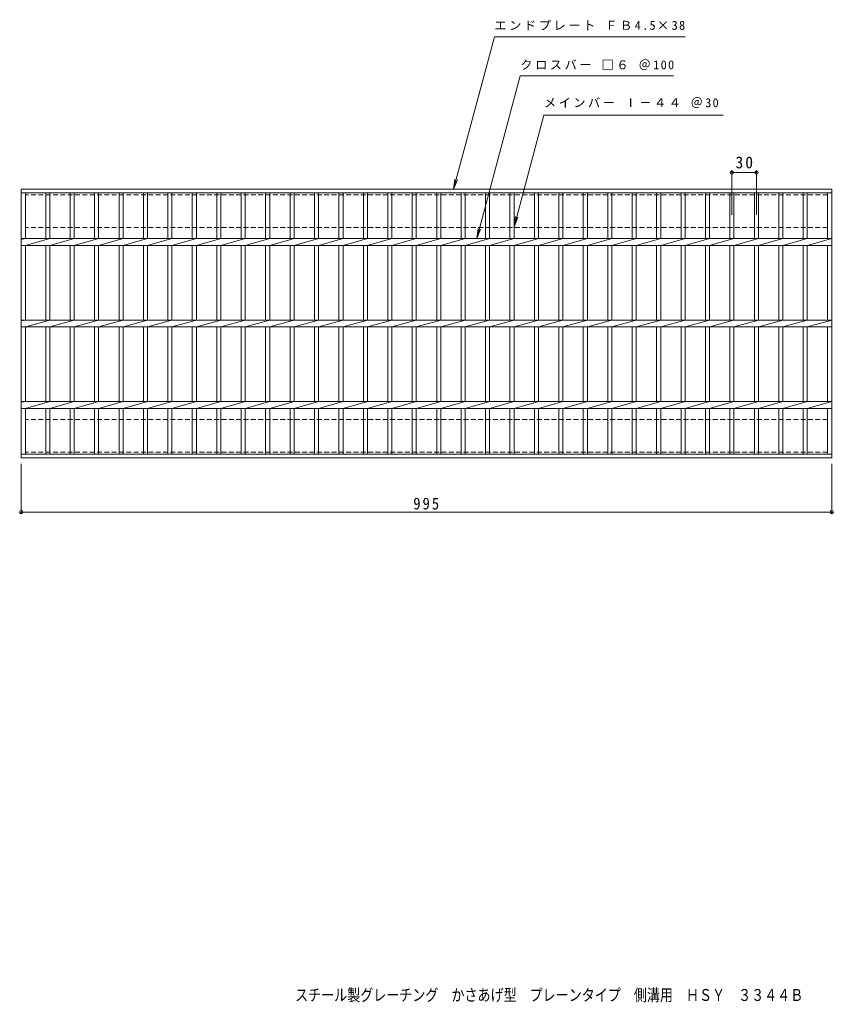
# Model space of a CAD drawing. Units: millimetres, scale not verified. Extents: x -765 to 860, y -678 to 528.
# Drawn here: x -765 to 234, y -678 to 528 of the extents above; entities that cross this region are included whole.
import ezdxf
from ezdxf.enums import TextEntityAlignment as Align

# ---------------------------------------------------------------- set-up
doc = ezdxf.new("R2010")
doc.units = ezdxf.units.MM
doc.header["$LTSCALE"] = 5
doc.header["$PDMODE"] = 32
doc.header["$PDSIZE"] = 4
doc.linetypes.add('DASHED1', pattern=[1.8, 1.2, -0.6])
for name, color, linetype, lineweight in [('A-1_ピット', 2, 'Continuous', 9), ('A-2_蓋', 3, 'Continuous', 9), ('A-4_寸法', 7, 'Continuous', 9), ('F-4_F-4ﾚｲﾔ', 2, 'Continuous', 9)]:
    doc.layers.add(name, color=color, linetype=linetype, lineweight=lineweight)
doc.styles.add('ＭＳ ゴシック', font='')
doc.styles.get('ＭＳ ゴシック').set_extended_font_data('MS Gothic')

msp = doc.modelspace()

# ---------------------------------------------------------------- linework, layer by layer
at = {"layer": 'A-1_ピット', "linetype": 'DASHED1'}
for p, q in [((226.506, 313.156), (-758.494, 313.156)), ((-758.494, 313.156), (-758.494, 273.156)), ((226.506, 313.156), (226.506, 273.156)), ((226.506, 273.156), (-758.494, 273.156)), ((226.506, 37.156), (-758.494, 37.156)), ((-758.494, -2.844), (-758.494, 37.156)), ((226.506, -2.844), (226.506, 37.156)), ((226.506, -2.844), (-758.494, -2.844))]:
    msp.add_line(p, q, dxfattribs=at)
at = {"layer": 'A-2_蓋'}
for p, q in [((-763.494, 320.156), (231.506, 320.156)), ((-763.494, 320.156), (-763.494, -9.844)), ((-763.494, 315.656), (231.506, 315.656)), ((-758.494, 259.396), (-758.494, 315.656)), ((-733.494, 315.656), (-733.494, 259.396)), ((-728.494, 315.656), (-728.494, 259.396)), ((-703.494, 315.656), (-703.494, 259.396)), ((-698.494, 315.656), (-698.494, 259.396)), ((-673.494, 315.656), (-673.494, 259.396)), ((-668.494, 315.656), (-668.494, 259.396)), ((-643.493, 315.656), (-643.493, 259.396)), ((-638.494, 315.656), (-638.494, 259.396)), ((-613.494, 315.656), (-613.494, 259.396)), ((-608.494, 315.656), (-608.494, 259.396)), ((-583.494, 315.656), (-583.494, 259.396)), ((-578.494, 315.656), (-578.494, 259.396)), ((-553.494, 315.656), (-553.494, 259.396)), ((-548.494, 315.656), (-548.494, 259.396)), ((-523.494, 315.656), (-523.494, 259.396)), ((-518.494, 315.656), (-518.494, 259.396)), ((-493.494, 315.656), (-493.494, 259.396)), ((-488.494, 315.656), (-488.494, 259.396)), ((-463.494, 315.656), (-463.494, 259.396)), ((-458.494, 315.656), (-458.494, 259.396)), ((-433.494, 315.656), (-433.494, 259.396)), ((-428.494, 315.656), (-428.494, 259.396)), ((-403.494, 315.656), (-403.494, 259.396)), ((-398.494, 315.656), (-398.494, 259.396)), ((-373.494, 315.656), (-373.494, 259.396)), ((-368.494, 315.656), (-368.494, 259.396)), ((-343.494, 315.656), (-343.494, 259.396)), ((-338.494, 315.656), (-338.494, 259.396)), ((-313.494, 315.656), (-313.494, 259.396)), ((-308.494, 315.656), (-308.494, 259.396)), ((-283.494, 315.656), (-283.494, 259.396)), ((-278.494, 315.656), (-278.494, 259.396)), ((-253.493, 315.656), (-253.493, 259.396)), ((-248.494, 315.656), (-248.494, 259.396)), ((-223.493, 315.656), (-223.493, 259.396)), ((-218.494, 315.656), (-218.494, 259.396)), ((-193.492, 315.656), (-193.492, 259.396)), ((-188.493, 315.656), (-188.493, 259.396)), ((-163.492, 315.656), (-163.492, 259.396)), ((-158.492, 315.656), (-158.492, 259.396)), ((-133.491, 315.656), (-133.491, 259.396)), ((-128.492, 315.656), (-128.492, 259.396)), ((-103.49, 315.656), (-103.49, 259.396)), ((-98.491, 315.656), (-98.491, 259.396)), ((-73.49, 315.656), (-73.49, 259.396)), ((-68.491, 315.656), (-68.491, 259.396)), ((-43.489, 315.656), (-43.489, 259.396)), ((-38.49, 315.656), (-38.49, 259.396)), ((-13.489, 315.656), (-13.489, 259.396)), ((-8.489, 315.656), (-8.489, 259.396)), ((16.512, 315.656), (16.512, 259.396)), ((21.511, 315.656), (21.511, 259.396)), ((46.513, 315.656), (46.513, 259.396)), ((51.512, 315.656), (51.512, 259.396)), ((76.513, 315.656), (76.513, 259.396)), ((81.512, 315.656), (81.512, 259.396)), ((106.514, 315.656), (106.514, 259.396)), ((111.513, 315.656), (111.513, 259.396)), ((136.514, 315.656), (136.514, 259.396)), ((141.514, 315.656), (141.514, 259.396)), ((166.515, 315.656), (166.515, 259.396)), ((171.514, 315.656), (171.514, 259.396)), ((196.515, 315.656), (196.515, 259.396)), ((201.515, 315.656), (201.515, 259.396)), ((226.506, 315.656), (226.506, 259.396)), ((231.506, -9.844), (231.506, 320.156)), ((-758.494, 259.396), (-763.494, 258.396)), ((-763.494, 259.396), (231.506, 259.396)), ((-728.494, 259.396), (-758.494, 250.917)), ((-698.494, 259.396), (-728.494, 250.917)), ((-668.494, 259.396), (-698.494, 250.917)), ((-638.494, 259.396), (-668.494, 250.917)), ((-608.494, 259.396), (-638.494, 250.917)), ((-578.494, 259.396), (-608.494, 250.917)), ((-548.494, 259.396), (-578.494, 250.917)), ((-518.494, 259.396), (-548.494, 250.917)), ((-488.494, 259.396), (-518.494, 250.917)), ((-458.494, 259.396), (-488.494, 250.917)), ((-428.494, 259.396), (-458.494, 250.917)), ((-398.494, 259.396), (-428.494, 250.917)), ((-368.494, 259.396), (-398.494, 250.917)), ((-338.494, 259.396), (-368.494, 250.917)), ((-308.494, 259.396), (-338.494, 250.917)), ((-278.494, 259.396), (-308.494, 250.917)), ((-248.494, 259.396), (-278.494, 250.917)), ((-218.494, 259.396), (-248.493, 250.917)), ((-188.493, 259.396), (-218.493, 250.917)), ((-188.494, 250.917), (-158.494, 259.396)), ((-158.494, 250.917), (-128.494, 259.396)), ((-128.493, 250.917), (-98.493, 259.396)), ((-98.492, 250.917), (-68.492, 259.396)), ((-68.492, 250.917), (-38.492, 259.396)), ((-38.491, 250.917), (-8.491, 259.396)), ((-8.491, 250.917), (21.509, 259.396)), ((21.51, 250.917), (51.51, 259.396)), ((51.511, 250.917), (81.511, 259.396)), ((81.511, 250.917), (111.511, 259.396)), ((111.512, 250.917), (141.512, 259.396)), ((141.512, 250.917), (171.512, 259.396)), ((171.513, 250.917), (201.513, 259.396)), ((201.514, 250.917), (231.514, 259.396)), ((-763.494, 250.917), (231.506, 250.917)), ((-758.494, 159.396), (-758.494, 250.917)), ((-733.494, 250.917), (-733.494, 159.396)), ((-728.494, 250.917), (-728.494, 159.396)), ((-703.494, 250.917), (-703.494, 159.396)), ((-698.494, 250.917), (-698.494, 159.396)), ((-673.494, 250.917), (-673.494, 159.396)), ((-668.494, 250.917), (-668.494, 159.396)), ((-643.493, 250.917), (-643.493, 159.396)), ((-638.494, 250.917), (-638.494, 159.396)), ((-613.494, 250.917), (-613.494, 159.396)), ((-608.494, 250.917), (-608.494, 159.396)), ((-583.494, 250.917), (-583.494, 159.396)), ((-578.494, 250.917), (-578.494, 159.396)), ((-553.494, 250.917), (-553.494, 159.396)), ((-548.494, 250.917), (-548.494, 159.396)), ((-523.494, 250.917), (-523.494, 159.396)), ((-518.494, 250.917), (-518.494, 159.396)), ((-493.494, 250.917), (-493.494, 159.396)), ((-488.494, 250.917), (-488.494, 159.396)), ((-463.494, 250.917), (-463.494, 159.396)), ((-458.494, 250.917), (-458.494, 159.396)), ((-433.494, 250.917), (-433.494, 159.396)), ((-428.494, 250.917), (-428.494, 159.396)), ((-403.494, 250.917), (-403.494, 159.396)), ((-398.494, 250.917), (-398.494, 159.396)), ((-373.494, 250.917), (-373.494, 159.396)), ((-368.494, 250.917), (-368.494, 159.396)), ((-343.494, 250.917), (-343.494, 159.396)), ((-338.494, 250.917), (-338.494, 159.396)), ((-313.494, 250.917), (-313.494, 159.396)), ((-308.494, 250.917), (-308.494, 159.396)), ((-283.494, 250.917), (-283.494, 159.396)), ((-278.494, 250.917), (-278.494, 159.396)), ((-253.493, 250.917), (-253.493, 159.396)), ((-248.494, 250.917), (-248.494, 159.396)), ((-223.493, 250.917), (-223.493, 159.396)), ((-218.494, 250.917), (-218.494, 159.396)), ((-193.492, 250.917), (-193.492, 159.396)), ((-188.493, 250.917), (-188.493, 159.396)), ((-163.492, 250.917), (-163.492, 159.396)), ((-158.492, 250.917), (-158.492, 159.396)), ((-133.491, 250.917), (-133.491, 159.396)), ((-128.492, 250.917), (-128.492, 159.396)), ((-103.49, 250.917), (-103.49, 159.396)), ((-98.491, 250.917), (-98.491, 159.396)), ((-73.49, 250.917), (-73.49, 159.396)), ((-68.491, 250.917), (-68.491, 159.396)), ((-43.489, 250.917), (-43.489, 159.396)), ((-38.49, 250.917), (-38.49, 159.396)), ((-13.489, 250.917), (-13.489, 159.396)), ((-8.489, 250.917), (-8.489, 159.396)), ((16.512, 250.917), (16.512, 159.396)), ((21.511, 250.917), (21.511, 159.396)), ((46.513, 250.917), (46.513, 159.396)), ((51.512, 250.917), (51.512, 159.396)), ((76.513, 250.917), (76.513, 159.396)), ((81.512, 250.917), (81.512, 159.396)), ((106.514, 250.917), (106.514, 159.396)), ((111.513, 250.917), (111.513, 159.396)), ((136.514, 250.917), (136.514, 159.396)), ((141.514, 250.917), (141.514, 159.396)), ((166.515, 250.917), (166.515, 159.396)), ((171.514, 250.917), (171.514, 159.396)), ((196.515, 250.917), (196.515, 159.396)), ((201.515, 250.917), (201.515, 159.396)), ((226.506, 250.917), (226.506, 159.396)), ((-758.494, 159.396), (-763.494, 158.396)), ((-763.494, 159.396), (231.506, 159.396)), ((-728.494, 159.396), (-758.494, 150.916)), ((-698.494, 159.396), (-728.494, 150.916)), ((-668.494, 159.396), (-698.494, 150.916)), ((-638.494, 159.396), (-668.494, 150.916)), ((-608.494, 159.396), (-638.494, 150.916)), ((-578.494, 159.396), (-608.494, 150.916)), ((-548.494, 159.396), (-578.494, 150.916)), ((-518.494, 159.396), (-548.494, 150.916)), ((-488.494, 159.396), (-518.494, 150.916)), ((-458.494, 159.396), (-488.494, 150.916)), ((-428.494, 159.396), (-458.494, 150.916)), ((-398.494, 159.396), (-428.494, 150.916)), ((-368.494, 159.396), (-398.494, 150.916)), ((-338.494, 159.396), (-368.494, 150.916)), ((-308.494, 159.396), (-338.494, 150.916)), ((-278.494, 159.396), (-308.494, 150.916)), ((-248.494, 159.396), (-278.494, 150.916)), ((-218.494, 159.396), (-248.493, 150.916)), ((-188.493, 159.396), (-218.493, 150.916)), ((-188.494, 150.916), (-158.494, 159.396)), ((-158.494, 150.916), (-128.494, 159.396)), ((-128.493, 150.916), (-98.493, 159.396)), ((-98.492, 150.916), (-68.492, 159.396)), ((-68.492, 150.916), (-38.492, 159.396)), ((-38.491, 150.916), (-8.491, 159.396)), ((-8.491, 150.916), (21.509, 159.396)), ((21.51, 150.916), (51.51, 159.396)), ((51.511, 150.916), (81.511, 159.396)), ((81.511, 150.916), (111.511, 159.396)), ((111.512, 150.916), (141.512, 159.396)), ((141.512, 150.916), (171.512, 159.396)), ((171.513, 150.916), (201.513, 159.396)), ((201.514, 150.916), (231.514, 159.396)), ((-763.494, 150.916), (231.506, 150.916)), ((-758.494, 59.397), (-758.494, 150.916)), ((-733.494, 150.916), (-733.494, 59.397)), ((-728.494, 150.916), (-728.494, 59.397)), ((-703.494, 150.916), (-703.494, 59.397)), ((-698.494, 150.916), (-698.494, 59.397)), ((-673.494, 150.916), (-673.494, 59.397)), ((-668.494, 150.916), (-668.494, 59.397)), ((-643.493, 150.916), (-643.493, 59.397)), ((-638.494, 150.916), (-638.494, 59.397)), ((-613.494, 150.916), (-613.494, 59.397)), ((-608.494, 150.916), (-608.494, 59.397)), ((-583.494, 150.916), (-583.494, 59.397)), ((-578.494, 150.916), (-578.494, 59.397)), ((-553.494, 150.916), (-553.494, 59.397)), ((-548.494, 150.916), (-548.494, 59.397)), ((-523.494, 150.916), (-523.494, 59.397)), ((-518.494, 150.916), (-518.494, 59.397)), ((-493.494, 150.916), (-493.494, 59.397)), ((-488.494, 150.916), (-488.494, 59.397)), ((-463.494, 150.916), (-463.494, 59.397)), ((-458.494, 150.916), (-458.494, 59.397)), ((-433.494, 150.916), (-433.494, 59.397)), ((-428.494, 150.916), (-428.494, 59.397)), ((-403.494, 150.916), (-403.494, 59.397)), ((-398.494, 150.916), (-398.494, 59.397)), ((-373.494, 150.916), (-373.494, 59.397)), ((-368.494, 150.916), (-368.494, 59.397)), ((-343.494, 150.916), (-343.494, 59.397)), ((-338.494, 150.916), (-338.494, 59.397)), ((-313.494, 150.916), (-313.494, 59.397)), ((-308.494, 150.916), (-308.494, 59.397)), ((-283.494, 150.916), (-283.494, 59.397)), ((-278.494, 150.916), (-278.494, 59.397)), ((-253.493, 150.916), (-253.493, 59.397)), ((-248.494, 150.916), (-248.494, 59.397)), ((-223.493, 150.916), (-223.493, 59.397)), ((-218.494, 150.916), (-218.494, 59.397)), ((-193.492, 150.916), (-193.492, 59.397)), ((-188.493, 150.916), (-188.493, 59.397)), ((-163.492, 150.916), (-163.492, 59.397)), ((-158.492, 150.916), (-158.492, 59.397)), ((-133.491, 150.916), (-133.491, 59.397)), ((-128.492, 150.916), (-128.492, 59.397)), ((-103.49, 150.916), (-103.49, 59.397)), ((-98.491, 150.916), (-98.491, 59.397)), ((-73.49, 150.916), (-73.49, 59.397)), ((-68.491, 150.916), (-68.491, 59.397)), ((-43.489, 150.916), (-43.489, 59.397)), ((-38.49, 150.916), (-38.49, 59.397)), ((-13.489, 150.916), (-13.489, 59.397)), ((-8.489, 150.916), (-8.489, 59.397)), ((16.512, 150.916), (16.512, 59.397)), ((21.511, 150.916), (21.511, 59.397)), ((46.513, 150.916), (46.513, 59.397)), ((51.512, 150.916), (51.512, 59.397)), ((76.513, 150.916), (76.513, 59.397)), ((81.512, 150.916), (81.512, 59.397)), ((106.514, 150.916), (106.514, 59.397)), ((111.513, 150.916), (111.513, 59.397)), ((136.514, 150.916), (136.514, 59.397)), ((141.514, 150.916), (141.514, 59.397)), ((166.515, 150.916), (166.515, 59.397)), ((171.514, 150.916), (171.514, 59.397)), ((196.515, 150.916), (196.515, 59.397)), ((201.515, 150.916), (201.515, 59.397)), ((226.506, 150.916), (226.506, 59.397)), ((-758.494, 59.397), (-763.494, 58.396)), ((-763.494, 59.397), (231.506, 59.397)), ((-763.494, 50.917), (231.506, 50.917)), ((-728.494, 59.397), (-758.494, 50.917)), ((-758.494, -5.344), (-758.494, 50.917)), ((-733.494, 50.917), (-733.494, -5.344)), ((-698.494, 59.397), (-728.494, 50.917)), ((-728.494, 50.917), (-728.494, -5.344)), ((-703.494, 50.917), (-703.494, -5.344)), ((-668.494, 59.397), (-698.494, 50.917)), ((-698.494, 50.917), (-698.494, -5.344)), ((-673.494, 50.917), (-673.494, -5.344)), ((-638.494, 59.397), (-668.494, 50.917)), ((-668.494, 50.917), (-668.494, -5.344)), ((-643.493, 50.917), (-643.493, -5.344)), ((-608.494, 59.397), (-638.494, 50.917)), ((-638.494, 50.917), (-638.494, -5.344)), ((-613.494, 50.917), (-613.494, -5.344)), ((-578.494, 59.397), (-608.494, 50.917)), ((-608.494, 50.917), (-608.494, -5.344)), ((-583.494, 50.917), (-583.494, -5.344)), ((-548.494, 59.397), (-578.494, 50.917)), ((-578.494, 50.917), (-578.494, -5.344)), ((-553.494, 50.917), (-553.494, -5.344)), ((-518.494, 59.397), (-548.494, 50.917)), ((-548.494, 50.917), (-548.494, -5.344)), ((-523.494, 50.917), (-523.494, -5.344)), ((-488.494, 59.397), (-518.494, 50.917)), ((-518.494, 50.917), (-518.494, -5.344)), ((-493.494, 50.917), (-493.494, -5.344)), ((-458.494, 59.397), (-488.494, 50.917)), ((-488.494, 50.917), (-488.494, -5.344)), ((-463.494, 50.917), (-463.494, -5.344)), ((-428.494, 59.397), (-458.494, 50.917)), ((-458.494, 50.917), (-458.494, -5.344)), ((-433.494, 50.917), (-433.494, -5.344)), ((-398.494, 59.397), (-428.494, 50.917)), ((-428.494, 50.917), (-428.494, -5.344)), ((-403.494, 50.917), (-403.494, -5.344)), ((-368.494, 59.397), (-398.494, 50.917)), ((-398.494, 50.917), (-398.494, -5.344)), ((-373.494, 50.917), (-373.494, -5.344)), ((-338.494, 59.397), (-368.494, 50.917)), ((-368.494, 50.917), (-368.494, -5.344)), ((-343.494, 50.917), (-343.494, -5.344)), ((-308.494, 59.397), (-338.494, 50.917)), ((-338.494, 50.917), (-338.494, -5.344)), ((-313.494, 50.917), (-313.494, -5.344)), ((-278.494, 59.397), (-308.494, 50.917)), ((-308.494, 50.917), (-308.494, -5.344)), ((-283.494, 50.917), (-283.494, -5.344)), ((-248.494, 59.397), (-278.494, 50.917)), ((-278.494, 50.917), (-278.494, -5.344)), ((-253.493, 50.917), (-253.493, -5.344)), ((-248.494, 50.917), (-248.494, -5.344)), ((-218.494, 59.397), (-248.493, 50.917)), ((-223.493, 50.917), (-223.493, -5.344)), ((-218.494, 50.917), (-218.494, -5.344)), ((-188.493, 59.397), (-218.493, 50.917)), ((-193.492, 50.917), (-193.492, -5.344)), ((-188.494, 50.917), (-158.494, 59.397)), ((-188.493, 50.917), (-188.493, -5.344)), ((-163.492, 50.917), (-163.492, -5.344)), ((-158.494, 50.917), (-128.494, 59.397)), ((-158.492, 50.917), (-158.492, -5.344)), ((-133.491, 50.917), (-133.491, -5.344)), ((-128.493, 50.917), (-98.493, 59.397)), ((-128.492, 50.917), (-128.492, -5.344)), ((-103.49, 50.917), (-103.49, -5.344)), ((-98.492, 50.917), (-68.492, 59.397)), ((-98.491, 50.917), (-98.491, -5.344)), ((-73.49, 50.917), (-73.49, -5.344)), ((-68.492, 50.917), (-38.492, 59.397)), ((-68.491, 50.917), (-68.491, -5.344)), ((-43.489, 50.917), (-43.489, -5.344)), ((-38.491, 50.917), (-8.491, 59.397)), ((-38.49, 50.917), (-38.49, -5.344)), ((-13.489, 50.917), (-13.489, -5.344)), ((-8.491, 50.917), (21.509, 59.397)), ((-8.489, 50.917), (-8.489, -5.344)), ((16.512, 50.917), (16.512, -5.344)), ((21.51, 50.917), (51.51, 59.397)), ((21.511, 50.917), (21.511, -5.344)), ((46.513, 50.917), (46.513, -5.344)), ((51.511, 50.917), (81.511, 59.397)), ((51.512, 50.917), (51.512, -5.344)), ((76.513, 50.917), (76.513, -5.344)), ((81.511, 50.917), (111.511, 59.397)), ((81.512, 50.917), (81.512, -5.344)), ((106.514, 50.917), (106.514, -5.344)), ((111.512, 50.917), (141.512, 59.397)), ((111.513, 50.917), (111.513, -5.344)), ((136.514, 50.917), (136.514, -5.344)), ((141.512, 50.917), (171.512, 59.397)), ((141.514, 50.917), (141.514, -5.344)), ((166.515, 50.917), (166.515, -5.344)), ((171.513, 50.917), (201.513, 59.397)), ((171.514, 50.917), (171.514, -5.344)), ((196.515, 50.917), (196.515, -5.344)), ((201.514, 50.917), (231.514, 59.397)), ((201.515, 50.917), (201.515, -5.344)), ((226.506, 50.917), (226.506, -5.344)), ((231.506, -5.344), (-763.494, -5.344)), ((231.506, -9.844), (-763.494, -9.844))]:
    msp.add_line(p, q, dxfattribs=at)
at = {"layer": 'A-4_寸法'}
for p, q in [((-204.391, 259.396), (-150.886, 459.078)), ((-150.886, 459.078), (37.346, 459.078)), ((109.008, 288.501), (109.008, 343.425)), ((109.008, 340.425), (139.009, 340.425)), ((139.009, 288.501), (139.009, 343.425)), ((-232.787, 320.156), (-231.156, 332.549)), ((-232.787, 320.156), (-228.004, 331.705)), ((-158.492, 274.048), (-156.861, 286.442)), ((-158.492, 274.048), (-153.709, 285.597)), ((-204.391, 259.396), (-202.759, 271.789)), ((-204.391, 259.396), (-199.607, 270.944)), ((-763.494, -17.344), (-763.494, -77.989)), ((231.506, -17.344), (231.506, -77.989)), ((-763.494, -76.489), (231.506, -76.489))]:
    msp.add_line(p, q, dxfattribs=at)
for points in [[(-232.787, 320.156), (-182.702, 507.078), (51.449, 507.078)], [(-158.492, 274.048), (-121.776, 411.078), (98.29, 411.078)]]:
    msp.add_lwpolyline(points, dxfattribs=at)
for p in [(109.008, 340.425), (139.009, 340.425), (-763.494, -76.489), (231.506, -76.489)]:
    msp.add_point(p, dxfattribs=at)

# ---------------------------------------------------------------- texts
at = {"layer": 'A-4_寸法', "char_height": 11, "attachment_point": 7, "style": 'ＭＳ ゴシック'}
for s, insert in [('\\T1.21;エンドプレート\\~ＦＢ4.5×38', (-182.702, 515.134)), ('\\T1.21;クロスバー\\~□６\\~＠100', (-150.886, 466.265)), ('\\T1.2;メインバー\\~Ⅰ－４４\\~＠30', (-121.776, 419.761))]:
    msp.add_mtext(s, dxfattribs=dict(at, insert=insert))
at = {"layer": 'A-4_寸法', "color": 2, "char_height": 14.66, "attachment_point": 7, "style": 'ＭＳ ゴシック'}
for s, insert in [('\\T1.27;\\W0.95;30', (113.384, 345.425)), ('\\T1.27;\\W0.9;995', (-282.244, -73.489))]:
    msp.add_mtext(s, dxfattribs=dict(at, insert=insert))
at = {"layer": 'F-4_F-4ﾚｲﾔ', "style": 'ＭＳ ゴシック', "width": 0.8}
msp.add_text('スチール製グレーチング\u3000かさあげ型\u3000プレーンタイプ\u3000側溝用\u3000ＨＳＹ\u3000３３４４Ｂ', height=14.66, dxfattribs=at).set_placement((-427.33, -681.102), align=Align.BOTTOM_LEFT)

doc.saveas('drawing.dxf')
